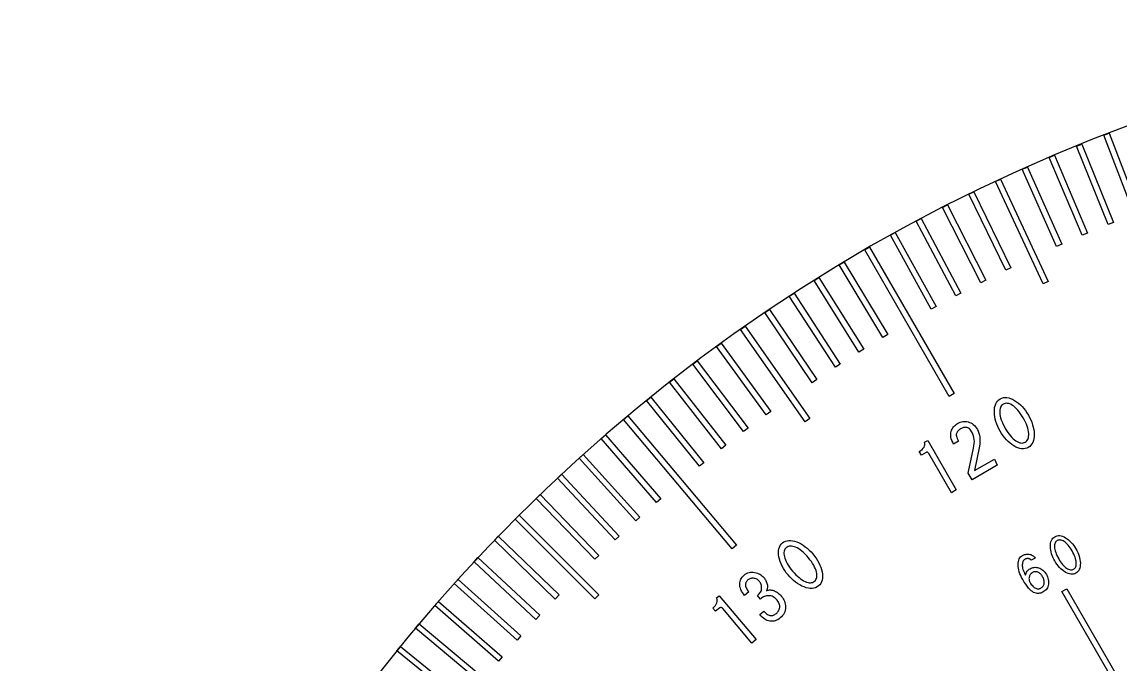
# Model space of a CAD drawing. Header units: millimetres. Extents: x -60 to 60, y -10 to 60.
# Drawn here: x -60 to -21.02, y 37.22 to 60 of the extents above; entities that cross this region are included whole.
import ezdxf

# ---------------------------------------------------------------- set-up
doc = ezdxf.new("R2010")
doc.units = ezdxf.units.MM
doc.layers.get('0').update_dxf_attribs({"linetype": 'CONTINUOUS'})

msp = doc.modelspace()

# ---------------------------------------------------------------- linework, layer by layer
at = {"color": 7, "linetype": 'CONTINUOUS', "lineweight": -3}
for p, q in [((-25.475, 46.315), (-25.459, 46.383)), ((-25.459, 46.383), (-25.436, 46.445)), ((-25.436, 46.445), (-25.407, 46.5)), ((-25.407, 46.5), (-25.369, 46.548)), ((-25.369, 46.548), (-25.326, 46.589)), ((-25.326, 46.589), (-25.274, 46.625)), ((-25.274, 46.625), (-25.219, 46.651)), ((-25.226, 46.39), (-25.249, 46.359)), ((-25.2, 46.416), (-25.226, 46.39)), ((-25.219, 46.651), (-25.161, 46.669)), ((-25.167, 46.439), (-25.2, 46.416)), ((-25.133, 46.455), (-25.167, 46.439)), ((-25.161, 46.669), (-25.101, 46.676)), ((-25.095, 46.466), (-25.133, 46.455)), ((-25.101, 46.676), (-25.039, 46.675)), ((-25.057, 46.47), (-25.095, 46.466)), ((-25.017, 46.467), (-25.057, 46.47)), ((-25.039, 46.675), (-24.974, 46.663)), ((-24.975, 46.459), (-25.017, 46.467)), ((-24.932, 46.444), (-24.975, 46.459)), ((-24.974, 46.663), (-24.907, 46.643)), ((-24.886, 46.423), (-24.932, 46.444)), ((-24.907, 46.643), (-24.837, 46.613)), ((-24.839, 46.395), (-24.886, 46.423)), ((-24.791, 46.362), (-24.839, 46.395)), ((-24.837, 46.613), (-24.765, 46.573)), ((-24.765, 46.573), (-24.694, 46.526)), ((-24.694, 46.526), (-24.626, 46.474)), ((-24.626, 46.474), (-24.561, 46.416)), ((-24.561, 46.416), (-24.498, 46.354)), ((-25.484, 46.158), (-25.483, 46.24)), ((-25.479, 46.073), (-25.484, 46.158)), ((-25.483, 46.24), (-25.475, 46.315)), ((-25.468, 45.988), (-25.479, 46.073)), ((-25.289, 46.237), (-25.294, 46.187)), ((-25.294, 46.187), (-25.293, 46.133)), ((-25.293, 46.133), (-25.288, 46.075)), ((-25.28, 46.282), (-25.289, 46.237)), ((-25.288, 46.075), (-25.277, 46.014)), ((-25.267, 46.323), (-25.28, 46.282)), ((-25.277, 46.014), (-25.261, 45.949)), ((-25.249, 46.359), (-25.267, 46.323)), ((-24.743, 46.322), (-24.791, 46.362)), ((-24.696, 46.276), (-24.743, 46.322)), ((-24.648, 46.223), (-24.696, 46.276)), ((-24.601, 46.164), (-24.648, 46.223)), ((-24.555, 46.099), (-24.601, 46.164)), ((-24.507, 46.027), (-24.555, 46.099)), ((-24.461, 45.949), (-24.507, 46.027)), ((-24.498, 46.354), (-24.439, 46.286)), ((-24.439, 46.286), (-24.382, 46.213)), ((-24.382, 46.213), (-24.328, 46.135)), ((-24.328, 46.135), (-24.278, 46.052)), ((-24.278, 46.052), (-24.231, 45.967)), ((-26.959, 45.594), (-26.932, 45.631)), ((-26.932, 45.631), (-26.901, 45.665)), ((-26.901, 45.665), (-26.868, 45.696)), ((-26.868, 45.696), (-26.83, 45.724)), ((-26.83, 45.724), (-26.789, 45.75)), ((-26.789, 45.75), (-26.742, 45.775)), ((-26.742, 45.775), (-26.696, 45.794)), ((-26.696, 45.794), (-26.649, 45.809)), ((-26.649, 45.809), (-26.601, 45.819)), ((-26.578, 45.607), (-26.604, 45.599)), ((-26.601, 45.819), (-26.554, 45.823)), ((-26.552, 45.612), (-26.578, 45.607)), ((-26.554, 45.823), (-26.506, 45.823)), ((-26.526, 45.615), (-26.552, 45.612)), ((-26.5, 45.616), (-26.526, 45.615)), ((-26.506, 45.823), (-26.457, 45.818)), ((-26.474, 45.615), (-26.5, 45.616)), ((-26.448, 45.611), (-26.474, 45.615)), ((-26.457, 45.818), (-26.409, 45.808)), ((-26.422, 45.6), (-26.448, 45.611)), ((-26.409, 45.808), (-26.362, 45.793)), ((-26.362, 45.793), (-26.317, 45.772)), ((-26.317, 45.772), (-26.274, 45.746)), ((-26.274, 45.746), (-26.232, 45.715)), ((-26.232, 45.715), (-26.193, 45.678)), ((-26.193, 45.678), (-26.155, 45.636)), ((-26.155, 45.636), (-26.12, 45.587)), ((-25.451, 45.903), (-25.468, 45.988)), ((-25.428, 45.818), (-25.451, 45.903)), ((-25.399, 45.733), (-25.428, 45.818)), ((-25.364, 45.648), (-25.399, 45.733)), ((-25.324, 45.563), (-25.364, 45.648)), ((-25.261, 45.949), (-25.238, 45.882)), ((-25.238, 45.882), (-25.211, 45.811)), ((-25.211, 45.811), (-25.178, 45.737)), ((-25.178, 45.737), (-25.139, 45.66)), ((-25.139, 45.66), (-25.095, 45.58)), ((-24.418, 45.872), (-24.461, 45.949)), ((-24.38, 45.796), (-24.418, 45.872)), ((-24.347, 45.724), (-24.38, 45.796)), ((-24.319, 45.654), (-24.347, 45.724)), ((-24.298, 45.587), (-24.319, 45.654)), ((-24.231, 45.967), (-24.19, 45.881)), ((-24.19, 45.881), (-24.156, 45.795)), ((-24.156, 45.795), (-24.127, 45.71)), ((-24.127, 45.71), (-24.104, 45.625)), ((-24.104, 45.625), (-24.087, 45.539)), ((-27.035, 45.371), (-27.03, 45.421)), ((-27.034, 45.319), (-27.035, 45.371)), ((-27.026, 45.265), (-27.034, 45.319)), ((-27.03, 45.421), (-27.019, 45.468)), ((-27.012, 45.208), (-27.026, 45.265)), ((-27.019, 45.468), (-27.002, 45.513)), ((-27.002, 45.513), (-26.983, 45.554)), ((-26.983, 45.554), (-26.959, 45.594)), ((-26.836, 45.371), (-26.837, 45.338)), ((-26.837, 45.338), (-26.833, 45.302)), ((-26.83, 45.399), (-26.836, 45.371)), ((-26.833, 45.302), (-26.822, 45.262)), ((-26.818, 45.425), (-26.83, 45.399)), ((-26.822, 45.262), (-26.806, 45.22)), ((-26.804, 45.447), (-26.818, 45.425)), ((-26.806, 45.22), (-26.785, 45.173)), ((-26.788, 45.469), (-26.804, 45.447)), ((-26.772, 45.489), (-26.788, 45.469)), ((-26.754, 45.507), (-26.772, 45.489)), ((-26.738, 45.523), (-26.754, 45.507)), ((-26.72, 45.538), (-26.738, 45.523)), ((-26.701, 45.552), (-26.72, 45.538)), ((-26.682, 45.564), (-26.701, 45.552)), ((-26.656, 45.578), (-26.682, 45.564)), ((-26.63, 45.589), (-26.656, 45.578)), ((-26.604, 45.599), (-26.63, 45.589)), ((-26.397, 45.585), (-26.422, 45.6)), ((-26.372, 45.564), (-26.397, 45.585)), ((-26.345, 45.539), (-26.372, 45.564)), ((-26.32, 45.508), (-26.345, 45.539)), ((-26.295, 45.471), (-26.32, 45.508)), ((-26.269, 45.43), (-26.295, 45.471)), ((-26.243, 45.376), (-26.269, 45.43)), ((-26.221, 45.318), (-26.243, 45.376)), ((-26.207, 45.255), (-26.221, 45.318)), ((-26.198, 45.188), (-26.207, 45.255)), ((-26.12, 45.587), (-26.087, 45.534)), ((-26.087, 45.534), (-26.057, 45.474)), ((-26.057, 45.474), (-26.032, 45.411)), ((-26.032, 45.411), (-26.014, 45.343)), ((-26.014, 45.343), (-26.001, 45.271)), ((-26.001, 45.271), (-25.995, 45.196)), ((-25.278, 45.478), (-25.324, 45.563)), ((-25.226, 45.394), (-25.278, 45.478)), ((-25.172, 45.316), (-25.226, 45.394)), ((-25.116, 45.242), (-25.172, 45.316)), ((-25.056, 45.174), (-25.116, 45.242)), ((-25.095, 45.58), (-25.049, 45.505)), ((-25.049, 45.505), (-25.003, 45.435)), ((-25.003, 45.435), (-24.957, 45.37)), ((-24.957, 45.37), (-24.909, 45.313)), ((-24.909, 45.313), (-24.863, 45.26)), ((-24.863, 45.26), (-24.815, 45.213)), ((-24.815, 45.213), (-24.767, 45.172)), ((-24.281, 45.522), (-24.298, 45.587)), ((-24.289, 45.206), (-24.276, 45.247)), ((-24.27, 45.459), (-24.281, 45.522)), ((-24.276, 45.247), (-24.267, 45.293)), ((-24.265, 45.4), (-24.27, 45.459)), ((-24.267, 45.293), (-24.264, 45.344)), ((-24.264, 45.344), (-24.265, 45.4)), ((-24.087, 45.539), (-24.075, 45.454)), ((-24.072, 45.287), (-24.081, 45.212)), ((-24.075, 45.454), (-24.07, 45.369)), ((-24.07, 45.369), (-24.072, 45.287)), ((-28.094, 44.794), (-28.047, 44.834)), ((-28.047, 44.834), (-28.01, 44.875)), ((-28.01, 44.875), (-27.981, 44.917)), ((-27.981, 44.917), (-27.962, 44.958)), ((-27.962, 44.958), (-27.951, 45)), ((-27.959, 45.085), (-27.849, 45.148)), ((-27.95, 45.042), (-27.959, 45.085)), ((-27.951, 45), (-27.95, 45.042)), ((-27.849, 45.148), (-26.834, 43.392)), ((-26.99, 45.15), (-27.012, 45.208)), ((-26.962, 45.088), (-26.99, 45.15)), ((-26.929, 45.024), (-26.962, 45.088)), ((-26.758, 45.123), (-26.929, 45.024)), ((-26.785, 45.173), (-26.758, 45.123)), ((-26.408, 43.986), (-26.224, 44.873)), ((-26.224, 44.873), (-26.208, 44.959)), ((-26.208, 44.959), (-26.199, 45.039)), ((-26.199, 45.039), (-26.195, 45.116)), ((-26.195, 45.116), (-26.198, 45.188)), ((-26.011, 44.944), (-26.189, 44.08)), ((-25.998, 45.033), (-26.011, 44.944)), ((-25.994, 45.116), (-25.998, 45.033)), ((-25.995, 45.196), (-25.994, 45.116)), ((-24.994, 45.111), (-25.056, 45.174)), ((-24.928, 45.054), (-24.994, 45.111)), ((-24.86, 45.001), (-24.928, 45.054)), ((-24.789, 44.954), (-24.86, 45.001)), ((-24.718, 44.914), (-24.789, 44.954)), ((-24.767, 45.172), (-24.719, 45.138)), ((-24.719, 45.138), (-24.671, 45.109)), ((-24.649, 44.884), (-24.718, 44.914)), ((-24.671, 45.109), (-24.625, 45.087)), ((-24.582, 44.863), (-24.649, 44.884)), ((-24.625, 45.087), (-24.581, 45.071)), ((-24.517, 44.852), (-24.582, 44.863)), ((-24.581, 45.071), (-24.539, 45.062)), ((-24.539, 45.062), (-24.499, 45.058)), ((-24.455, 44.85), (-24.517, 44.852)), ((-24.499, 45.058), (-24.459, 45.062)), ((-24.459, 45.062), (-24.424, 45.072)), ((-24.394, 44.859), (-24.455, 44.85)), ((-24.424, 45.072), (-24.388, 45.089)), ((-24.337, 44.875), (-24.394, 44.859)), ((-24.388, 45.089), (-24.356, 45.111)), ((-24.356, 45.111), (-24.329, 45.138)), ((-24.28, 44.903), (-24.337, 44.875)), ((-24.329, 45.138), (-24.306, 45.17)), ((-24.306, 45.17), (-24.289, 45.206)), ((-24.23, 44.937), (-24.28, 44.903)), ((-24.186, 44.979), (-24.23, 44.937)), ((-24.149, 45.027), (-24.186, 44.979)), ((-24.119, 45.082), (-24.149, 45.027)), ((-24.096, 45.144), (-24.119, 45.082)), ((-24.081, 45.212), (-24.096, 45.144)), ((-28.149, 44.754), (-28.094, 44.794)), ((-28.074, 44.624), (-28.149, 44.754)), ((-27.905, 44.722), (-28.074, 44.624)), ((-27.891, 44.729), (-27.905, 44.722)), ((-27.878, 44.732), (-27.891, 44.729)), ((-27.866, 44.732), (-27.878, 44.732)), ((-27.853, 44.729), (-27.866, 44.732)), ((-27.841, 44.722), (-27.853, 44.729)), ((-27.829, 44.713), (-27.841, 44.722)), ((-27.819, 44.7), (-27.829, 44.713)), ((-27.808, 44.684), (-27.819, 44.7)), ((-27.005, 43.293), (-27.808, 44.684)), ((-26.189, 44.08), (-25.478, 44.491)), ((-25.478, 44.491), (-25.379, 44.268)), ((-25.379, 44.268), (-26.273, 43.752)), ((-26.273, 43.752), (-26.408, 43.986)), ((-26.834, 43.392), (-27.005, 43.293)), ((-23.407, 41.678), (-23.375, 41.709)), ((-23.375, 41.709), (-23.336, 41.735)), ((-23.336, 41.735), (-23.294, 41.755)), ((-23.294, 41.755), (-23.251, 41.768)), ((-23.251, 41.768), (-23.205, 41.774)), ((-23.205, 41.774), (-23.159, 41.773)), ((-23.159, 41.773), (-23.11, 41.764)), ((-23.11, 41.764), (-23.06, 41.749)), ((-23.06, 41.749), (-23.008, 41.726)), ((-23.008, 41.726), (-22.954, 41.697)), ((-33.133, 41.307), (-33.114, 41.366)), ((-33.114, 41.366), (-33.085, 41.42)), ((-33.085, 41.42), (-33.05, 41.468)), ((-33.05, 41.468), (-33.005, 41.512)), ((-33.005, 41.512), (-32.955, 41.548)), ((-32.955, 41.548), (-32.901, 41.575)), ((-32.895, 41.32), (-32.917, 41.289)), ((-32.901, 41.575), (-32.843, 41.593)), ((-32.867, 41.348), (-32.895, 41.32)), ((-32.836, 41.369), (-32.867, 41.348)), ((-32.843, 41.593), (-32.782, 41.602)), ((-32.801, 41.386), (-32.836, 41.369)), ((-32.764, 41.397), (-32.801, 41.386)), ((-32.782, 41.602), (-32.716, 41.602)), ((-32.725, 41.401), (-32.764, 41.397)), ((-32.682, 41.4), (-32.725, 41.401)), ((-32.716, 41.602), (-32.646, 41.594)), ((-32.636, 41.393), (-32.682, 41.4)), ((-32.646, 41.594), (-32.573, 41.576)), ((-32.588, 41.38), (-32.636, 41.393)), ((-32.537, 41.362), (-32.588, 41.38)), ((-32.573, 41.576), (-32.495, 41.55)), ((-32.484, 41.337), (-32.537, 41.362)), ((-32.495, 41.55), (-32.417, 41.516)), ((-32.429, 41.306), (-32.484, 41.337)), ((-32.417, 41.516), (-32.341, 41.476)), ((-32.341, 41.476), (-32.266, 41.431)), ((-32.266, 41.431), (-32.194, 41.38)), ((-32.194, 41.38), (-32.124, 41.324)), ((-32.124, 41.324), (-32.055, 41.262)), ((-23.493, 41.385), (-23.492, 41.447)), ((-23.489, 41.322), (-23.493, 41.385)), ((-23.492, 41.447), (-23.486, 41.503)), ((-23.48, 41.258), (-23.489, 41.322)), ((-23.486, 41.503), (-23.474, 41.554)), ((-23.474, 41.554), (-23.457, 41.6)), ((-23.457, 41.6), (-23.435, 41.642)), ((-23.435, 41.642), (-23.407, 41.678)), ((-23.347, 41.445), (-23.35, 41.407)), ((-23.35, 41.407), (-23.35, 41.367)), ((-23.35, 41.367), (-23.346, 41.323)), ((-23.34, 41.479), (-23.347, 41.445)), ((-23.346, 41.323), (-23.337, 41.277)), ((-23.33, 41.509), (-23.34, 41.479)), ((-23.317, 41.536), (-23.33, 41.509)), ((-23.299, 41.559), (-23.317, 41.536)), ((-23.28, 41.579), (-23.299, 41.559)), ((-23.255, 41.596), (-23.28, 41.579)), ((-23.229, 41.608), (-23.255, 41.596)), ((-23.201, 41.616), (-23.229, 41.608)), ((-23.172, 41.619), (-23.201, 41.616)), ((-23.143, 41.617), (-23.172, 41.619)), ((-23.111, 41.611), (-23.143, 41.617)), ((-23.078, 41.6), (-23.111, 41.611)), ((-23.045, 41.584), (-23.078, 41.6)), ((-23.009, 41.563), (-23.045, 41.584)), ((-22.973, 41.538), (-23.009, 41.563)), ((-22.937, 41.508), (-22.973, 41.538)), ((-22.954, 41.697), (-22.9, 41.661)), ((-22.901, 41.474), (-22.937, 41.508)), ((-22.866, 41.434), (-22.901, 41.474)), ((-22.9, 41.661), (-22.85, 41.622)), ((-22.831, 41.39), (-22.866, 41.434)), ((-22.85, 41.622), (-22.801, 41.579)), ((-22.796, 41.341), (-22.831, 41.39)), ((-22.801, 41.579), (-22.753, 41.532)), ((-22.76, 41.287), (-22.796, 41.341)), ((-22.753, 41.532), (-22.709, 41.481)), ((-22.709, 41.481), (-22.666, 41.427)), ((-22.666, 41.427), (-22.626, 41.368)), ((-22.626, 41.368), (-22.588, 41.306)), ((-33.149, 41.172), (-33.145, 41.242)), ((-33.144, 41.097), (-33.149, 41.172)), ((-33.145, 41.242), (-33.133, 41.307)), ((-33.131, 41.016), (-33.144, 41.097)), ((-33.111, 40.933), (-33.131, 41.016)), ((-33.085, 40.852), (-33.111, 40.933)), ((-32.945, 41.216), (-32.952, 41.174)), ((-32.952, 41.174), (-32.952, 41.128)), ((-32.952, 41.128), (-32.948, 41.078)), ((-32.948, 41.078), (-32.938, 41.025)), ((-32.934, 41.254), (-32.945, 41.216)), ((-32.938, 41.025), (-32.923, 40.968)), ((-32.917, 41.289), (-32.934, 41.254)), ((-32.923, 40.968), (-32.902, 40.91)), ((-32.375, 41.269), (-32.429, 41.306)), ((-32.319, 41.226), (-32.375, 41.269)), ((-32.262, 41.176), (-32.319, 41.226)), ((-32.205, 41.119), (-32.262, 41.176)), ((-32.146, 41.057), (-32.205, 41.119)), ((-32.087, 40.988), (-32.146, 41.057)), ((-32.03, 40.919), (-32.087, 40.988)), ((-32.055, 41.262), (-31.989, 41.195)), ((-31.989, 41.195), (-31.924, 41.121)), ((-31.924, 41.121), (-31.863, 41.045)), ((-31.863, 41.045), (-31.808, 40.968)), ((-31.808, 40.968), (-31.759, 40.89)), ((-24.621, 40.9), (-24.604, 40.944)), ((-24.604, 40.944), (-24.582, 40.982)), ((-24.582, 40.982), (-24.556, 41.016)), ((-24.556, 41.016), (-24.525, 41.045)), ((-24.525, 41.045), (-24.489, 41.069)), ((-24.489, 41.069), (-24.463, 41.083)), ((-24.463, 41.083), (-24.437, 41.094)), ((-24.437, 41.094), (-24.409, 41.103)), ((-24.409, 40.93), (-24.427, 40.917)), ((-24.409, 41.103), (-24.38, 41.109)), ((-24.394, 40.938), (-24.409, 40.93)), ((-24.379, 40.944), (-24.394, 40.938)), ((-24.38, 41.109), (-24.35, 41.114)), ((-24.364, 40.949), (-24.379, 40.944)), ((-24.349, 40.954), (-24.364, 40.949)), ((-24.35, 41.114), (-24.319, 41.116)), ((-24.334, 40.957), (-24.349, 40.954)), ((-24.318, 40.959), (-24.334, 40.957)), ((-24.319, 41.116), (-24.288, 41.115)), ((-24.302, 40.96), (-24.318, 40.959)), ((-24.286, 40.959), (-24.302, 40.96)), ((-24.288, 41.115), (-24.255, 41.113)), ((-24.27, 40.958), (-24.286, 40.959)), ((-24.255, 40.954), (-24.27, 40.958)), ((-24.255, 41.113), (-24.222, 41.107)), ((-24.24, 40.949), (-24.255, 40.954)), ((-24.226, 40.942), (-24.24, 40.949)), ((-24.213, 40.934), (-24.226, 40.942)), ((-24.222, 41.107), (-24.191, 41.099)), ((-24.2, 40.923), (-24.213, 40.934)), ((-24.191, 41.099), (-24.162, 41.086)), ((-24.038, 40.978), (-24.176, 40.898)), ((-24.162, 41.086), (-24.134, 41.071)), ((-24.134, 41.071), (-24.108, 41.053)), ((-24.108, 41.053), (-24.083, 41.031)), ((-24.083, 41.031), (-24.06, 41.006)), ((-24.06, 41.006), (-24.038, 40.978)), ((-23.468, 41.194), (-23.48, 41.258)), ((-23.451, 41.13), (-23.468, 41.194)), ((-23.429, 41.067), (-23.451, 41.13)), ((-23.403, 41.003), (-23.429, 41.067)), ((-23.373, 40.939), (-23.403, 41.003)), ((-23.338, 40.875), (-23.373, 40.939)), ((-23.337, 41.277), (-23.326, 41.228)), ((-23.326, 41.228), (-23.308, 41.178)), ((-23.308, 41.178), (-23.288, 41.125)), ((-23.288, 41.125), (-23.263, 41.07)), ((-23.263, 41.07), (-23.234, 41.012)), ((-23.234, 41.012), (-23.201, 40.952)), ((-23.201, 40.952), (-23.167, 40.895)), ((-22.725, 41.229), (-22.76, 41.287)), ((-22.693, 41.17), (-22.725, 41.229)), ((-22.665, 41.114), (-22.693, 41.17)), ((-22.64, 41.06), (-22.665, 41.114)), ((-22.619, 41.007), (-22.64, 41.06)), ((-22.603, 40.957), (-22.619, 41.007)), ((-22.59, 40.908), (-22.603, 40.957)), ((-22.588, 41.306), (-22.553, 41.242)), ((-22.553, 41.242), (-22.522, 41.177)), ((-22.522, 41.177), (-22.496, 41.113)), ((-22.496, 41.113), (-22.475, 41.049)), ((-22.475, 41.049), (-22.458, 40.985)), ((-22.458, 40.985), (-22.445, 40.921)), ((-33.054, 40.77), (-33.085, 40.852)), ((-33.016, 40.691), (-33.054, 40.77)), ((-32.973, 40.612), (-33.016, 40.691)), ((-32.924, 40.535), (-32.973, 40.612)), ((-32.902, 40.91), (-32.875, 40.849)), ((-32.875, 40.849), (-32.84, 40.787)), ((-32.84, 40.787), (-32.802, 40.722)), ((-32.802, 40.722), (-32.756, 40.655)), ((-32.756, 40.655), (-32.704, 40.586)), ((-32.704, 40.586), (-32.647, 40.514)), ((-31.98, 40.851), (-32.03, 40.919)), ((-31.935, 40.786), (-31.98, 40.851)), ((-31.896, 40.722), (-31.935, 40.786)), ((-31.863, 40.659), (-31.896, 40.722)), ((-31.835, 40.598), (-31.863, 40.659)), ((-31.814, 40.539), (-31.835, 40.598)), ((-31.798, 40.481), (-31.814, 40.539)), ((-31.759, 40.89), (-31.716, 40.811)), ((-31.716, 40.811), (-31.679, 40.73)), ((-31.679, 40.73), (-31.647, 40.649)), ((-31.647, 40.649), (-31.621, 40.568)), ((-31.621, 40.568), (-31.601, 40.485)), ((-24.643, 40.742), (-24.64, 40.799)), ((-24.641, 40.681), (-24.643, 40.742)), ((-24.633, 40.619), (-24.641, 40.681)), ((-24.64, 40.799), (-24.633, 40.852)), ((-24.633, 40.852), (-24.621, 40.9)), ((-24.62, 40.555), (-24.633, 40.619)), ((-24.602, 40.49), (-24.62, 40.555)), ((-24.49, 40.773), (-24.493, 40.738)), ((-24.493, 40.738), (-24.492, 40.701)), ((-24.492, 40.701), (-24.488, 40.661)), ((-24.486, 40.805), (-24.49, 40.773)), ((-24.488, 40.661), (-24.48, 40.618)), ((-24.479, 40.834), (-24.486, 40.805)), ((-24.48, 40.618), (-24.468, 40.574)), ((-24.469, 40.859), (-24.479, 40.834)), ((-24.458, 40.881), (-24.469, 40.859)), ((-24.468, 40.574), (-24.452, 40.527)), ((-24.443, 40.901), (-24.458, 40.881)), ((-24.427, 40.917), (-24.443, 40.901)), ((-24.298, 40.533), (-24.274, 40.557)), ((-24.274, 40.557), (-24.246, 40.579)), ((-24.246, 40.579), (-24.217, 40.598)), ((-24.217, 40.598), (-24.182, 40.616)), ((-24.188, 40.911), (-24.2, 40.923)), ((-24.176, 40.898), (-24.188, 40.911)), ((-24.182, 40.616), (-24.146, 40.63)), ((-24.146, 40.63), (-24.108, 40.641)), ((-24.108, 40.641), (-24.071, 40.647)), ((-24.071, 40.647), (-24.032, 40.649)), ((-24.032, 40.649), (-23.993, 40.647)), ((-23.993, 40.647), (-23.953, 40.641)), ((-23.953, 40.641), (-23.912, 40.63)), ((-23.912, 40.63), (-23.871, 40.616)), ((-23.871, 40.616), (-23.832, 40.598)), ((-23.832, 40.598), (-23.795, 40.575)), ((-23.795, 40.575), (-23.76, 40.547)), ((-23.76, 40.547), (-23.726, 40.515)), ((-23.3, 40.812), (-23.338, 40.875)), ((-23.259, 40.753), (-23.3, 40.812)), ((-23.217, 40.698), (-23.259, 40.753)), ((-23.172, 40.647), (-23.217, 40.698)), ((-23.125, 40.6), (-23.172, 40.647)), ((-23.167, 40.895), (-23.132, 40.843)), ((-23.132, 40.843), (-23.097, 40.794)), ((-23.076, 40.557), (-23.125, 40.6)), ((-23.097, 40.794), (-23.062, 40.751)), ((-23.025, 40.518), (-23.076, 40.557)), ((-23.062, 40.751), (-23.027, 40.711)), ((-23.027, 40.711), (-22.991, 40.677)), ((-22.991, 40.677), (-22.955, 40.646)), ((-22.955, 40.646), (-22.919, 40.62)), ((-22.919, 40.62), (-22.883, 40.598)), ((-22.883, 40.598), (-22.848, 40.582)), ((-22.848, 40.582), (-22.815, 40.57)), ((-22.815, 40.57), (-22.784, 40.563)), ((-22.784, 40.563), (-22.754, 40.561)), ((-22.754, 40.561), (-22.724, 40.563)), ((-22.724, 40.563), (-22.698, 40.57)), ((-22.698, 40.57), (-22.67, 40.583)), ((-22.67, 40.583), (-22.647, 40.6)), ((-22.647, 40.6), (-22.626, 40.62)), ((-22.626, 40.62), (-22.609, 40.644)), ((-22.609, 40.644), (-22.597, 40.671)), ((-22.597, 40.671), (-22.586, 40.702)), ((-22.583, 40.861), (-22.59, 40.908)), ((-22.586, 40.702), (-22.58, 40.737)), ((-22.578, 40.817), (-22.583, 40.861)), ((-22.58, 40.737), (-22.578, 40.775)), ((-22.578, 40.775), (-22.578, 40.817)), ((-22.491, 40.537), (-22.519, 40.501)), ((-22.469, 40.578), (-22.491, 40.537)), ((-22.452, 40.624), (-22.469, 40.578)), ((-22.44, 40.676), (-22.452, 40.624)), ((-22.445, 40.921), (-22.436, 40.858)), ((-22.434, 40.732), (-22.44, 40.676)), ((-22.436, 40.858), (-22.432, 40.794)), ((-22.432, 40.794), (-22.434, 40.732)), ((-34.51, 40.145), (-34.498, 40.187)), ((-34.498, 40.187), (-34.48, 40.228)), ((-34.48, 40.228), (-34.458, 40.267)), ((-34.458, 40.267), (-34.433, 40.303)), ((-34.433, 40.303), (-34.402, 40.337)), ((-34.402, 40.337), (-34.367, 40.37)), ((-34.367, 40.37), (-34.325, 40.401)), ((-34.325, 40.401), (-34.281, 40.428)), ((-34.279, 40.149), (-34.291, 40.127)), ((-34.281, 40.428), (-34.237, 40.448)), ((-34.264, 40.169), (-34.279, 40.149)), ((-34.248, 40.187), (-34.264, 40.169)), ((-34.229, 40.205), (-34.248, 40.187)), ((-34.237, 40.448), (-34.191, 40.463)), ((-34.208, 40.22), (-34.229, 40.205)), ((-34.187, 40.233), (-34.208, 40.22)), ((-34.191, 40.463), (-34.144, 40.472)), ((-34.163, 40.244), (-34.187, 40.233)), ((-34.14, 40.252), (-34.163, 40.244)), ((-34.144, 40.472), (-34.095, 40.476)), ((-34.114, 40.257), (-34.14, 40.252)), ((-34.087, 40.26), (-34.114, 40.257)), ((-34.095, 40.476), (-34.045, 40.475)), ((-34.059, 40.261), (-34.087, 40.26)), ((-34.03, 40.259), (-34.059, 40.261)), ((-34.045, 40.475), (-33.994, 40.467)), ((-34, 40.255), (-34.03, 40.259)), ((-33.972, 40.248), (-34, 40.255)), ((-33.994, 40.467), (-33.943, 40.456)), ((-33.944, 40.238), (-33.972, 40.248)), ((-33.918, 40.226), (-33.944, 40.238)), ((-33.943, 40.456), (-33.895, 40.441)), ((-33.893, 40.211), (-33.918, 40.226)), ((-33.895, 40.441), (-33.85, 40.423)), ((-33.87, 40.192), (-33.893, 40.211)), ((-33.846, 40.172), (-33.87, 40.192)), ((-33.85, 40.423), (-33.807, 40.402)), ((-33.826, 40.148), (-33.846, 40.172)), ((-33.805, 40.123), (-33.826, 40.148)), ((-33.807, 40.402), (-33.769, 40.377)), ((-33.769, 40.377), (-33.732, 40.35)), ((-33.732, 40.35), (-33.698, 40.319)), ((-33.698, 40.319), (-33.667, 40.286)), ((-33.667, 40.286), (-33.646, 40.259)), ((-33.646, 40.259), (-33.628, 40.232)), ((-33.628, 40.232), (-33.61, 40.204)), ((-33.61, 40.204), (-33.594, 40.175)), ((-33.594, 40.175), (-33.581, 40.144)), ((-32.869, 40.458), (-32.924, 40.535)), ((-32.809, 40.382), (-32.869, 40.458)), ((-32.744, 40.308), (-32.809, 40.382)), ((-32.677, 40.241), (-32.744, 40.308)), ((-32.609, 40.178), (-32.677, 40.241)), ((-32.647, 40.514), (-32.589, 40.448)), ((-32.538, 40.122), (-32.609, 40.178)), ((-32.589, 40.448), (-32.531, 40.387)), ((-32.531, 40.387), (-32.475, 40.332)), ((-32.475, 40.332), (-32.418, 40.283)), ((-32.418, 40.283), (-32.363, 40.239)), ((-32.363, 40.239), (-32.307, 40.202)), ((-32.307, 40.202), (-32.253, 40.17)), ((-32.253, 40.17), (-32.2, 40.144)), ((-31.898, 40.13), (-31.865, 40.154)), ((-31.865, 40.154), (-31.838, 40.18)), ((-31.838, 40.18), (-31.816, 40.212)), ((-31.816, 40.212), (-31.799, 40.247)), ((-31.799, 40.247), (-31.788, 40.286)), ((-31.787, 40.426), (-31.798, 40.481)), ((-31.788, 40.286), (-31.782, 40.329)), ((-31.782, 40.376), (-31.787, 40.426)), ((-31.782, 40.329), (-31.782, 40.376)), ((-31.6, 40.193), (-31.619, 40.134)), ((-31.601, 40.485), (-31.589, 40.404)), ((-31.588, 40.258), (-31.6, 40.193)), ((-31.589, 40.404), (-31.584, 40.328)), ((-31.584, 40.328), (-31.588, 40.258)), ((-24.579, 40.423), (-24.602, 40.49)), ((-24.55, 40.355), (-24.579, 40.423)), ((-24.516, 40.285), (-24.55, 40.355)), ((-24.477, 40.213), (-24.516, 40.285)), ((-24.424, 40.125), (-24.477, 40.213)), ((-24.452, 40.527), (-24.432, 40.477)), ((-24.432, 40.477), (-24.409, 40.425)), ((-24.409, 40.425), (-24.382, 40.371)), ((-24.382, 40.371), (-24.371, 40.408)), ((-24.371, 40.408), (-24.356, 40.443)), ((-24.356, 40.443), (-24.34, 40.476)), ((-24.34, 40.476), (-24.32, 40.506)), ((-24.32, 40.506), (-24.298, 40.533)), ((-24.253, 40.278), (-24.255, 40.254)), ((-24.255, 40.254), (-24.254, 40.229)), ((-24.254, 40.229), (-24.251, 40.202)), ((-24.249, 40.302), (-24.253, 40.278)), ((-24.251, 40.202), (-24.246, 40.176)), ((-24.242, 40.325), (-24.249, 40.302)), ((-24.246, 40.176), (-24.238, 40.148)), ((-24.234, 40.346), (-24.242, 40.325)), ((-24.238, 40.148), (-24.228, 40.119)), ((-24.225, 40.367), (-24.234, 40.346)), ((-24.213, 40.386), (-24.225, 40.367)), ((-24.2, 40.403), (-24.213, 40.386)), ((-24.186, 40.419), (-24.2, 40.403)), ((-24.17, 40.434), (-24.186, 40.419)), ((-24.153, 40.448), (-24.17, 40.434)), ((-24.134, 40.46), (-24.153, 40.448)), ((-24.109, 40.473), (-24.134, 40.46)), ((-24.084, 40.483), (-24.109, 40.473)), ((-24.059, 40.489), (-24.084, 40.483)), ((-24.034, 40.493), (-24.059, 40.489)), ((-24.01, 40.493), (-24.034, 40.493)), ((-23.985, 40.49), (-24.01, 40.493)), ((-23.961, 40.484), (-23.985, 40.49)), ((-23.937, 40.475), (-23.961, 40.484)), ((-23.913, 40.463), (-23.937, 40.475)), ((-23.89, 40.449), (-23.913, 40.463)), ((-23.869, 40.432), (-23.89, 40.449)), ((-23.848, 40.413), (-23.869, 40.432)), ((-23.827, 40.391), (-23.848, 40.413)), ((-23.808, 40.367), (-23.827, 40.391)), ((-23.79, 40.341), (-23.808, 40.367)), ((-23.772, 40.312), (-23.79, 40.341)), ((-23.757, 40.283), (-23.772, 40.312)), ((-23.743, 40.254), (-23.757, 40.283)), ((-23.732, 40.224), (-23.743, 40.254)), ((-23.723, 40.196), (-23.732, 40.224)), ((-23.726, 40.515), (-23.694, 40.478)), ((-23.718, 40.167), (-23.723, 40.196)), ((-23.715, 40.139), (-23.718, 40.167)), ((-23.694, 40.478), (-23.664, 40.437)), ((-23.664, 40.437), (-23.636, 40.391)), ((-23.636, 40.391), (-23.614, 40.349)), ((-23.614, 40.349), (-23.595, 40.307)), ((-23.595, 40.307), (-23.581, 40.264)), ((-23.581, 40.264), (-23.57, 40.221)), ((-23.57, 40.221), (-23.563, 40.177)), ((-23.563, 40.177), (-23.56, 40.133)), ((-22.972, 40.482), (-23.025, 40.518)), ((-22.918, 40.452), (-22.972, 40.482)), ((-22.866, 40.43), (-22.918, 40.452)), ((-22.816, 40.414), (-22.866, 40.43)), ((-22.767, 40.406), (-22.816, 40.414)), ((-22.721, 40.405), (-22.767, 40.406)), ((-22.675, 40.411), (-22.721, 40.405)), ((-22.632, 40.423), (-22.675, 40.411)), ((-22.59, 40.444), (-22.632, 40.423)), ((-22.552, 40.47), (-22.59, 40.444)), ((-22.519, 40.501), (-22.552, 40.47)), ((-34.522, 40.053), (-34.518, 40.1)), ((-34.52, 40.005), (-34.522, 40.053)), ((-34.514, 39.956), (-34.52, 40.005)), ((-34.518, 40.1), (-34.51, 40.145)), ((-34.5, 39.907), (-34.514, 39.956)), ((-34.482, 39.857), (-34.5, 39.907)), ((-34.458, 39.807), (-34.482, 39.857)), ((-34.428, 39.757), (-34.458, 39.807)), ((-34.392, 39.705), (-34.428, 39.757)), ((-34.201, 39.78), (-34.352, 39.653)), ((-34.314, 40.057), (-34.317, 40.032)), ((-34.317, 40.032), (-34.317, 40.004)), ((-34.317, 40.004), (-34.312, 39.976)), ((-34.308, 40.082), (-34.314, 40.057)), ((-34.312, 39.976), (-34.304, 39.946)), ((-34.301, 40.106), (-34.308, 40.082)), ((-34.304, 39.946), (-34.291, 39.916)), ((-34.291, 40.127), (-34.301, 40.106)), ((-34.291, 39.916), (-34.275, 39.884)), ((-34.275, 39.884), (-34.254, 39.851)), ((-34.254, 39.851), (-34.23, 39.815)), ((-34.23, 39.815), (-34.201, 39.78)), ((-33.788, 40.095), (-33.805, 40.123)), ((-33.803, 39.739), (-33.783, 39.771)), ((-33.774, 40.066), (-33.788, 40.095)), ((-33.783, 39.771), (-33.766, 39.805)), ((-33.762, 40.037), (-33.774, 40.066)), ((-33.766, 39.805), (-33.754, 39.838)), ((-33.753, 40.006), (-33.762, 40.037)), ((-33.754, 39.838), (-33.748, 39.871)), ((-33.747, 39.974), (-33.753, 40.006)), ((-33.748, 39.871), (-33.744, 39.906)), ((-33.745, 39.941), (-33.747, 39.974)), ((-33.744, 39.906), (-33.745, 39.941)), ((-33.581, 40.144), (-33.568, 40.113)), ((-33.564, 39.843), (-33.578, 39.819)), ((-33.578, 39.819), (-33.552, 39.83)), ((-33.568, 40.113), (-33.558, 40.081)), ((-33.553, 39.868), (-33.564, 39.843)), ((-33.558, 40.081), (-33.548, 40.048)), ((-33.545, 39.895), (-33.553, 39.868)), ((-33.552, 39.83), (-33.526, 39.838)), ((-33.548, 40.048), (-33.542, 40.014)), ((-33.54, 39.922), (-33.545, 39.895)), ((-33.542, 40.014), (-33.539, 39.982)), ((-33.537, 39.952), (-33.54, 39.922)), ((-33.539, 39.982), (-33.537, 39.952)), ((-33.526, 39.838), (-33.496, 39.843)), ((-33.496, 39.843), (-33.466, 39.845)), ((-33.466, 39.845), (-33.434, 39.845)), ((-33.434, 39.845), (-33.4, 39.841)), ((-33.4, 39.841), (-33.365, 39.835)), ((-33.365, 39.835), (-33.328, 39.825)), ((-33.328, 39.825), (-33.29, 39.813)), ((-33.29, 39.813), (-33.253, 39.796)), ((-33.253, 39.796), (-33.215, 39.776)), ((-33.215, 39.776), (-33.179, 39.752)), ((-32.466, 40.07), (-32.538, 40.122)), ((-32.391, 40.025), (-32.466, 40.07)), ((-32.315, 39.985), (-32.391, 40.025)), ((-32.237, 39.951), (-32.315, 39.985)), ((-32.16, 39.924), (-32.237, 39.951)), ((-32.2, 40.144), (-32.148, 40.124)), ((-32.087, 39.906), (-32.16, 39.924)), ((-32.148, 40.124), (-32.098, 40.11)), ((-32.098, 40.11), (-32.052, 40.102)), ((-32.017, 39.898), (-32.087, 39.906)), ((-32.052, 40.102), (-32.009, 40.1)), ((-31.951, 39.898), (-32.017, 39.898)), ((-32.009, 40.1), (-31.969, 40.104)), ((-31.969, 40.104), (-31.931, 40.115)), ((-31.89, 39.907), (-31.951, 39.898)), ((-31.931, 40.115), (-31.898, 40.13)), ((-31.831, 39.926), (-31.89, 39.907)), ((-31.778, 39.952), (-31.831, 39.926)), ((-31.727, 39.989), (-31.778, 39.952)), ((-31.683, 40.032), (-31.727, 39.989)), ((-31.647, 40.08), (-31.683, 40.032)), ((-31.619, 40.134), (-31.647, 40.08)), ((-24.372, 40.045), (-24.424, 40.125)), ((-24.322, 39.975), (-24.372, 40.045)), ((-24.273, 39.914), (-24.322, 39.975)), ((-24.225, 39.862), (-24.273, 39.914)), ((-24.228, 40.119), (-24.2, 40.079)), ((-24.179, 39.819), (-24.225, 39.862)), ((-24.2, 40.079), (-24.172, 40.042)), ((-24.133, 39.785), (-24.179, 39.819)), ((-24.172, 40.042), (-24.145, 40.01)), ((-24.145, 40.01), (-24.118, 39.981)), ((-24.09, 39.76), (-24.133, 39.785)), ((-24.118, 39.981), (-24.092, 39.956)), ((-24.092, 39.956), (-24.067, 39.935)), ((-24.046, 39.742), (-24.09, 39.76)), ((-24.067, 39.935), (-24.042, 39.919)), ((-24.042, 39.919), (-24.017, 39.906)), ((-24.017, 39.906), (-23.994, 39.896)), ((-23.994, 39.896), (-23.97, 39.889)), ((-23.97, 39.889), (-23.946, 39.886)), ((-23.946, 39.886), (-23.922, 39.885)), ((-23.922, 39.885), (-23.899, 39.888)), ((-23.899, 39.888), (-23.876, 39.894)), ((-23.876, 39.894), (-23.853, 39.902)), ((-23.853, 39.902), (-23.83, 39.914)), ((-23.83, 39.914), (-23.806, 39.929)), ((-23.806, 39.929), (-23.785, 39.946)), ((-23.751, 39.773), (-23.793, 39.752)), ((-23.785, 39.946), (-23.766, 39.965)), ((-23.766, 39.965), (-23.751, 39.985)), ((-23.751, 39.985), (-23.738, 40.007)), ((-23.713, 39.798), (-23.751, 39.773)), ((-23.738, 40.007), (-23.727, 40.031)), ((-23.727, 40.031), (-23.72, 40.056)), ((-23.72, 40.056), (-23.716, 40.083)), ((-23.716, 40.083), (-23.714, 40.111)), ((-23.714, 40.111), (-23.715, 40.139)), ((-23.679, 39.825), (-23.713, 39.798)), ((-23.649, 39.855), (-23.679, 39.825)), ((-23.624, 39.888), (-23.649, 39.855)), ((-23.603, 39.923), (-23.624, 39.888)), ((-23.586, 39.961), (-23.603, 39.923)), ((-23.573, 40.002), (-23.586, 39.961)), ((-23.565, 40.045), (-23.573, 40.002)), ((-23.56, 40.089), (-23.565, 40.045)), ((-23.56, 40.133), (-23.56, 40.089)), ((-35.358, 39.345), (-35.337, 39.391)), ((-35.344, 39.56), (-35.247, 39.642)), ((-35.329, 39.52), (-35.344, 39.56)), ((-35.337, 39.391), (-35.326, 39.435)), ((-35.322, 39.478), (-35.329, 39.52)), ((-35.326, 39.435), (-35.322, 39.478)), ((-35.247, 39.642), (-33.943, 38.088)), ((-34.352, 39.653), (-34.392, 39.705)), ((-33.889, 39.648), (-33.856, 39.678)), ((-33.786, 39.524), (-33.889, 39.648)), ((-33.856, 39.678), (-33.827, 39.708)), ((-33.827, 39.708), (-33.803, 39.739)), ((-33.75, 39.552), (-33.786, 39.524)), ((-33.715, 39.576), (-33.75, 39.552)), ((-33.678, 39.596), (-33.715, 39.576)), ((-33.642, 39.612), (-33.678, 39.596)), ((-33.605, 39.625), (-33.642, 39.612)), ((-33.567, 39.635), (-33.605, 39.625)), ((-33.528, 39.64), (-33.567, 39.635)), ((-33.489, 39.642), (-33.528, 39.64)), ((-33.45, 39.64), (-33.489, 39.642)), ((-33.413, 39.632), (-33.45, 39.64)), ((-33.375, 39.619), (-33.413, 39.632)), ((-33.338, 39.602), (-33.375, 39.619)), ((-33.301, 39.579), (-33.338, 39.602)), ((-33.265, 39.551), (-33.301, 39.579)), ((-33.23, 39.517), (-33.265, 39.551)), ((-33.196, 39.479), (-33.23, 39.517)), ((-33.17, 39.447), (-33.196, 39.479)), ((-33.179, 39.752), (-33.143, 39.724)), ((-33.149, 39.415), (-33.17, 39.447)), ((-33.131, 39.383), (-33.149, 39.415)), ((-33.143, 39.724), (-33.108, 39.691)), ((-33.118, 39.351), (-33.131, 39.383)), ((-33.108, 39.691), (-33.072, 39.656)), ((-33.072, 39.656), (-33.037, 39.616)), ((-33.037, 39.616), (-33.006, 39.576)), ((-33.006, 39.576), (-32.979, 39.533)), ((-32.979, 39.533), (-32.956, 39.489)), ((-32.956, 39.489), (-32.937, 39.442)), ((-32.937, 39.442), (-32.921, 39.393)), ((-32.921, 39.393), (-32.91, 39.342)), ((-24.004, 39.73), (-24.046, 39.742)), ((-23.96, 39.723), (-24.004, 39.73)), ((-23.919, 39.722), (-23.96, 39.723)), ((-23.876, 39.727), (-23.919, 39.722)), ((-23.834, 39.736), (-23.876, 39.727)), ((-23.793, 39.752), (-23.834, 39.736)), ((-35.475, 39.201), (-35.427, 39.25)), ((-35.378, 39.087), (-35.475, 39.201)), ((-35.427, 39.25), (-35.388, 39.298)), ((-35.388, 39.298), (-35.358, 39.345)), ((-35.229, 39.212), (-35.378, 39.087)), ((-35.216, 39.221), (-35.229, 39.212)), ((-35.203, 39.227), (-35.216, 39.221)), ((-35.191, 39.229), (-35.203, 39.227)), ((-35.178, 39.228), (-35.191, 39.229)), ((-35.165, 39.224), (-35.178, 39.228)), ((-35.152, 39.216), (-35.165, 39.224)), ((-35.14, 39.206), (-35.152, 39.216)), ((-35.127, 39.192), (-35.14, 39.206)), ((-34.094, 37.961), (-35.127, 39.192)), ((-33.812, 38.969), (-33.661, 39.096)), ((-33.661, 39.096), (-33.629, 39.059)), ((-33.629, 39.059), (-33.598, 39.027)), ((-33.598, 39.027), (-33.567, 39)), ((-33.567, 39), (-33.537, 38.978)), ((-33.537, 38.978), (-33.509, 38.96)), ((-33.298, 38.964), (-33.272, 38.978)), ((-33.272, 38.978), (-33.248, 38.995)), ((-33.248, 38.995), (-33.223, 39.014)), ((-33.223, 39.014), (-33.199, 39.036)), ((-33.199, 39.036), (-33.177, 39.06)), ((-33.177, 39.06), (-33.157, 39.085)), ((-33.157, 39.085), (-33.141, 39.111)), ((-33.141, 39.111), (-33.128, 39.137)), ((-33.128, 39.137), (-33.117, 39.165)), ((-33.108, 39.319), (-33.118, 39.351)), ((-33.117, 39.165), (-33.108, 39.195)), ((-33.102, 39.288), (-33.108, 39.319)), ((-33.108, 39.195), (-33.103, 39.226)), ((-33.103, 39.226), (-33.101, 39.256)), ((-33.101, 39.256), (-33.102, 39.288)), ((-32.97, 38.978), (-33.002, 38.933)), ((-32.944, 39.025), (-32.97, 38.978)), ((-32.924, 39.074), (-32.944, 39.025)), ((-32.91, 39.125), (-32.924, 39.074)), ((-32.91, 39.342), (-32.903, 39.289)), ((-32.902, 39.178), (-32.91, 39.125)), ((-32.903, 39.289), (-32.9, 39.234)), ((-32.9, 39.234), (-32.902, 39.178)), ((-33.769, 38.921), (-33.812, 38.969)), ((-33.726, 38.879), (-33.769, 38.921)), ((-33.681, 38.843), (-33.726, 38.879)), ((-33.636, 38.811), (-33.681, 38.843)), ((-33.591, 38.784), (-33.636, 38.811)), ((-33.543, 38.764), (-33.591, 38.784)), ((-33.496, 38.748), (-33.543, 38.764)), ((-33.509, 38.96), (-33.481, 38.947)), ((-33.448, 38.738), (-33.496, 38.748)), ((-33.481, 38.947), (-33.453, 38.94)), ((-33.453, 38.94), (-33.427, 38.936)), ((-33.399, 38.734), (-33.448, 38.738)), ((-33.427, 38.936), (-33.401, 38.936)), ((-33.401, 38.936), (-33.375, 38.938)), ((-33.352, 38.734), (-33.399, 38.734)), ((-33.375, 38.938), (-33.349, 38.944)), ((-33.305, 38.74), (-33.352, 38.734)), ((-33.349, 38.944), (-33.323, 38.953)), ((-33.323, 38.953), (-33.298, 38.964)), ((-33.259, 38.751), (-33.305, 38.74)), ((-33.214, 38.768), (-33.259, 38.751)), ((-33.17, 38.79), (-33.214, 38.768)), ((-33.127, 38.817), (-33.17, 38.79)), ((-33.085, 38.85), (-33.127, 38.817)), ((-33.041, 38.89), (-33.085, 38.85)), ((-33.002, 38.933), (-33.041, 38.89)), ((-33.943, 38.088), (-34.094, 37.961))]:
    msp.add_line(p, q, dxfattribs=at)
for points in [[(-21.409, 56.051), (-20.334, 53.25), (-20.52, 53.178), (-21.595, 55.979)], [(-22.384, 55.668), (-21.26, 52.887), (-21.445, 52.812), (-22.569, 55.594)], [(-23.352, 55.269), (-22.18, 52.508), (-22.364, 52.43), (-23.536, 55.191)], [(-24.313, 54.853), (-23.093, 52.113), (-23.275, 52.031), (-24.496, 54.772)], [(-25.266, 54.421), (-23.576, 50.795), (-23.757, 50.711), (-25.448, 54.336)], [(-26.212, 53.971), (-24.897, 51.275), (-25.077, 51.187), (-26.392, 53.884)], [(-27.15, 53.506), (-25.788, 50.833), (-25.967, 50.742), (-27.329, 53.415)], [(-28.08, 53.024), (-26.672, 50.375), (-26.848, 50.281), (-28.257, 52.93)], [(-29.001, 52.526), (-27.547, 49.902), (-27.722, 49.805), (-29.176, 52.429)], [(-29.913, 52.012), (-26.913, 46.815), (-27.087, 46.715), (-30.087, 51.912)], [(-30.817, 51.482), (-29.271, 48.91), (-29.443, 48.807), (-30.988, 51.379)], [(-31.71, 50.936), (-30.121, 48.392), (-30.29, 48.286), (-31.88, 50.83)], [(-32.594, 50.375), (-30.961, 47.859), (-31.128, 47.75), (-32.762, 50.266)], [(-33.469, 49.798), (-31.791, 47.311), (-31.957, 47.199), (-33.634, 49.686)], [(-34.333, 49.206), (-32.038, 45.93), (-32.202, 45.815), (-34.497, 49.092)], [(-35.186, 48.6), (-33.423, 46.173), (-33.585, 46.055), (-35.348, 48.482)], [(-36.029, 47.978), (-34.224, 45.582), (-34.383, 45.462), (-36.189, 47.858)], [(-36.861, 47.342), (-35.014, 44.978), (-35.172, 44.855), (-37.018, 47.219)], [(-37.682, 46.692), (-35.794, 44.36), (-35.949, 44.234), (-37.837, 46.566)], [(-38.491, 46.027), (-34.634, 41.431), (-34.787, 41.302), (-38.644, 45.898)], [(-39.288, 45.348), (-37.32, 43.084), (-37.471, 42.953), (-39.439, 45.217)], [(-40.074, 44.656), (-38.066, 42.426), (-38.215, 42.292), (-40.222, 44.522)], [(-40.847, 43.949), (-38.801, 41.755), (-38.947, 41.619), (-40.993, 43.813)], [(-41.608, 43.23), (-39.524, 41.072), (-39.667, 40.933), (-41.751, 43.091)], [(-42.356, 42.497), (-39.527, 39.669), (-39.669, 39.527), (-42.497, 42.356)], [(-43.091, 41.751), (-40.933, 39.667), (-41.072, 39.524), (-43.23, 41.608)], [(-43.813, 40.993), (-41.619, 38.947), (-41.755, 38.801), (-43.949, 40.847)], [(-44.522, 40.222), (-42.292, 38.215), (-42.426, 38.066), (-44.656, 40.074)], [(-22.913, 39.887), (-19.913, 34.691), (-20.087, 34.591), (-23.087, 39.787)], [(-45.217, 39.439), (-42.953, 37.471), (-43.084, 37.32), (-45.348, 39.288)], [(-45.898, 38.644), (-41.302, 34.787), (-41.431, 34.634), (-46.027, 38.491)], [(-46.566, 37.837), (-44.234, 35.949), (-44.36, 35.794), (-46.692, 37.682)]]:
    msp.add_lwpolyline(points, close=True)
for radius in [60, 40]:
    msp.add_arc((0, 0), radius, 0, 180)

doc.saveas('drawing.dxf')
